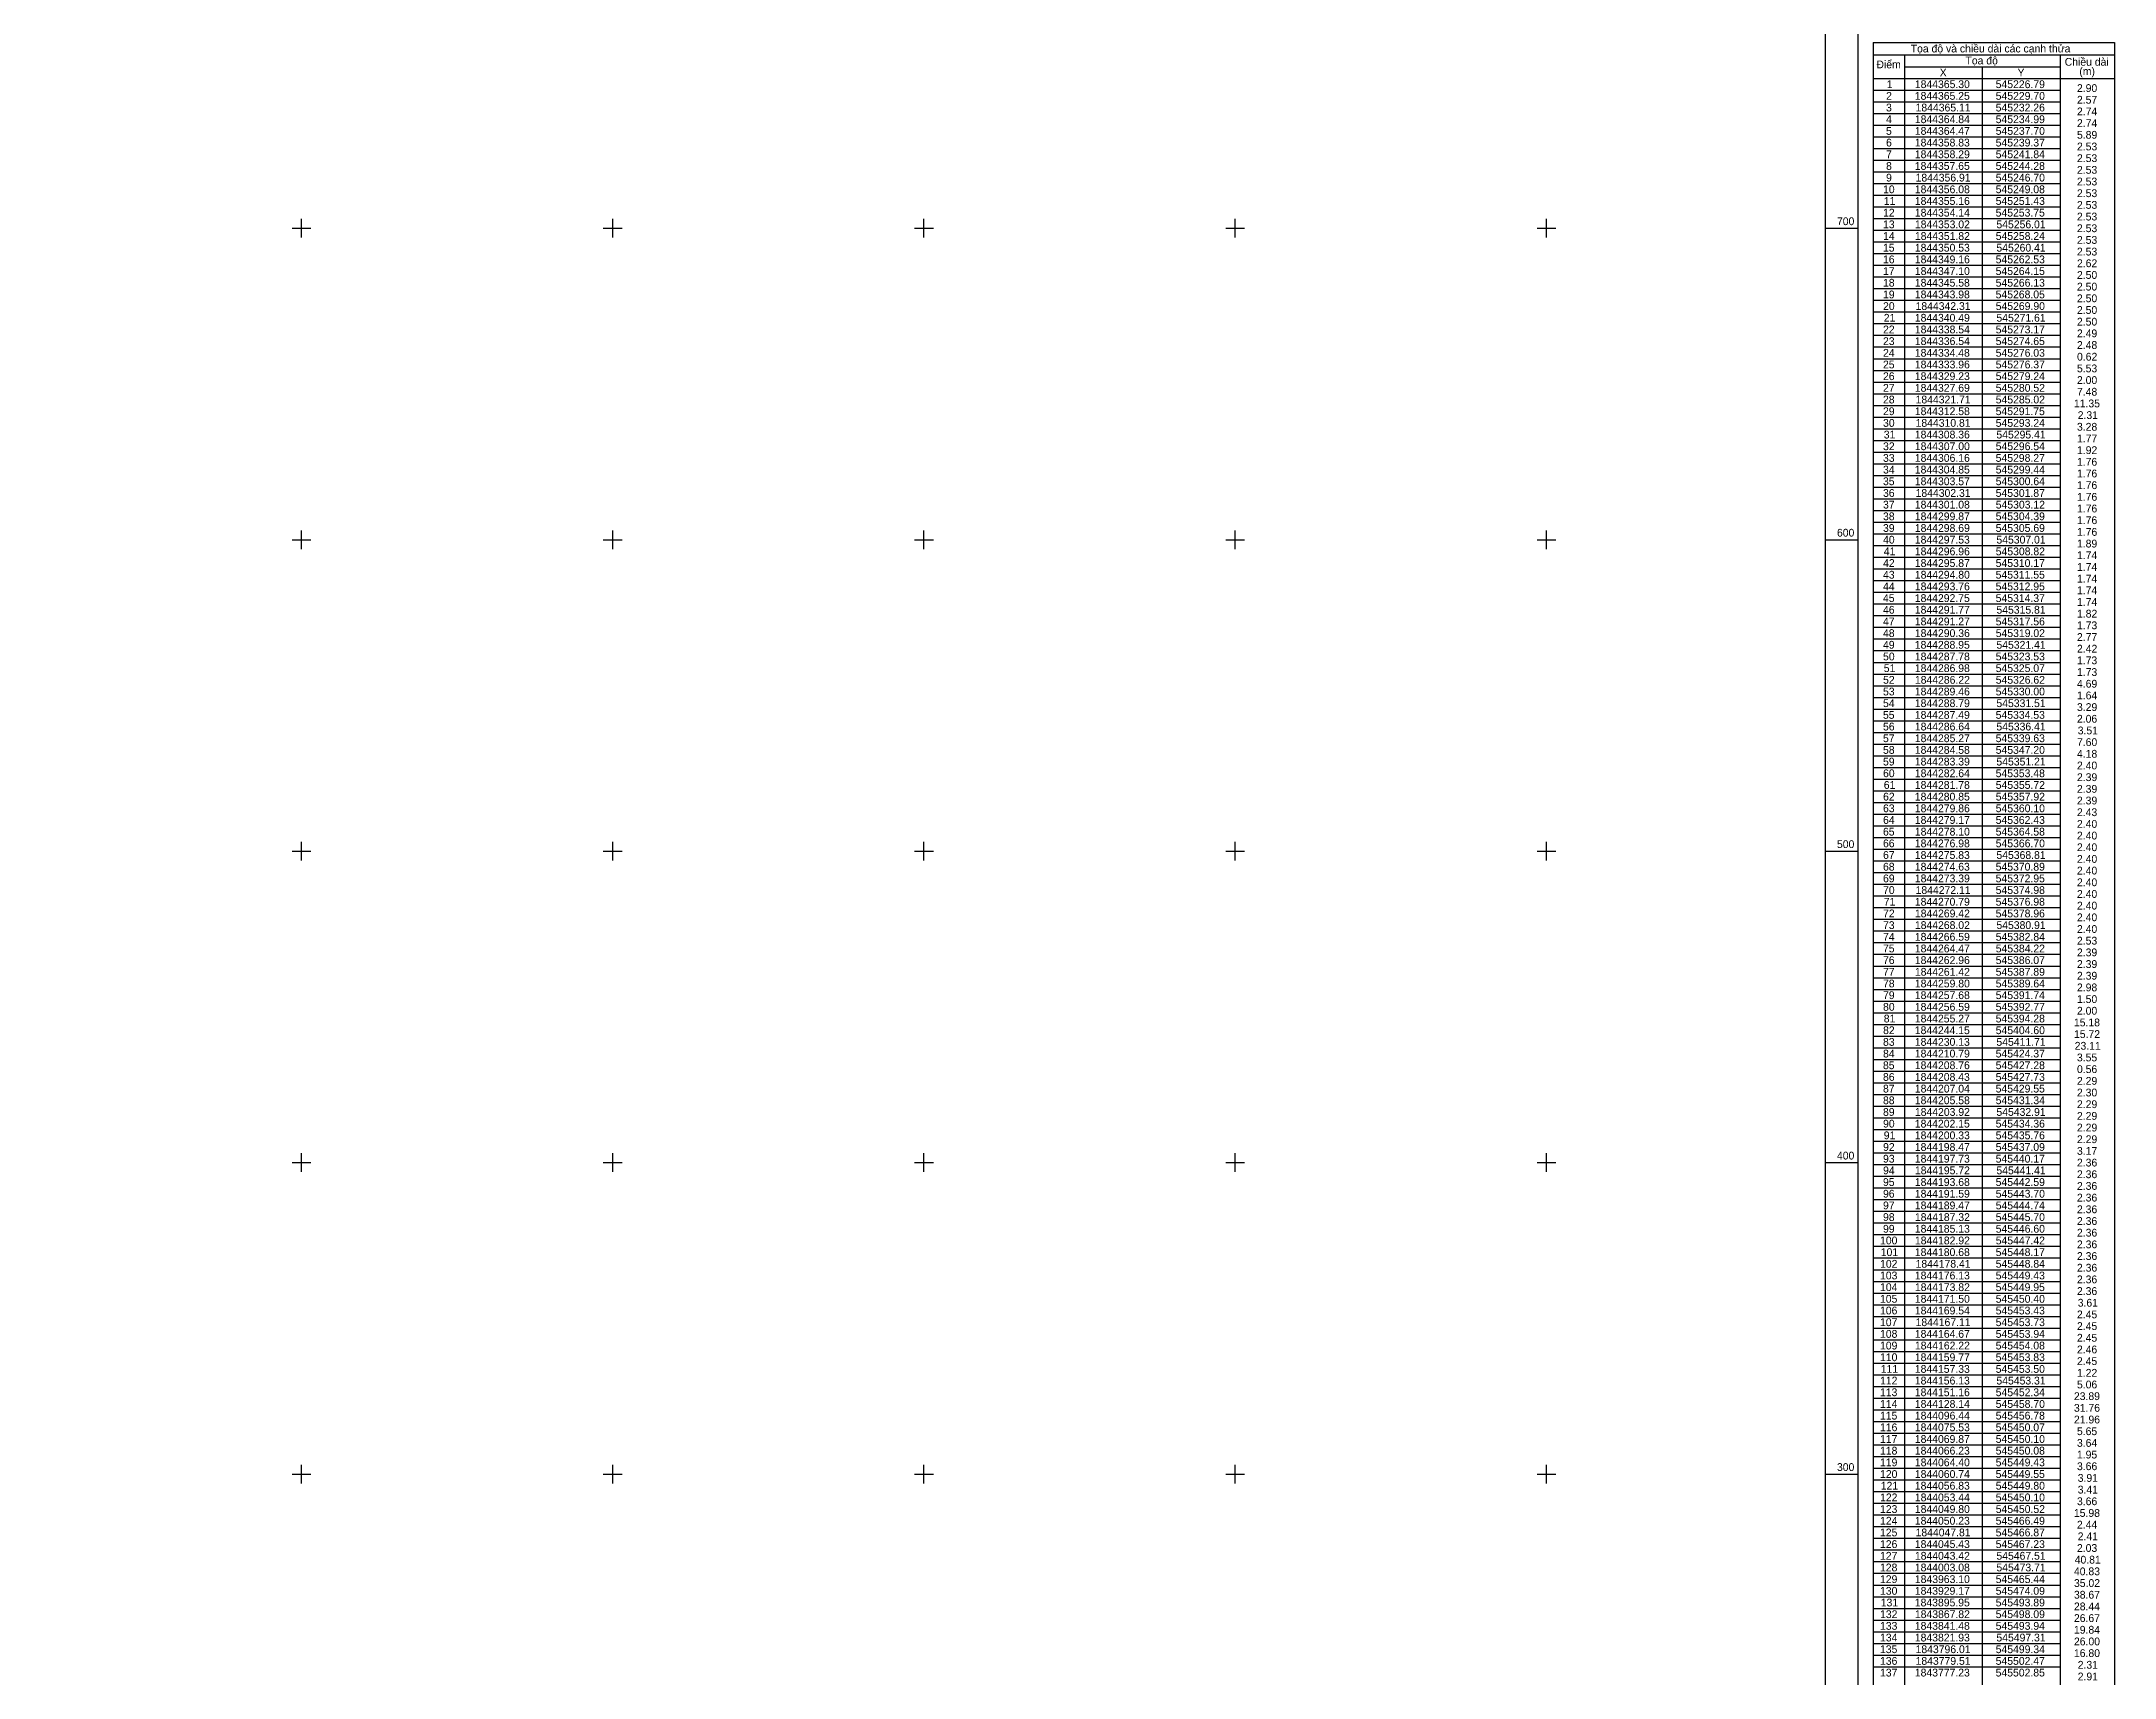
# Model space of a CAD drawing. Extents: x 542197 to 550482, y 1822129 to 1845893.
# Drawn here: x 549817 to 550482, y 1844235 to 1844760 of the extents above; entities that cross this region are included whole.
import ezdxf

# ---------------------------------------------------------------- set-up
doc = ezdxf.new("R2010")
doc.units = 0
doc.layers.add('Level 63', color=7, linetype='Continuous')

msp = doc.modelspace()

# ---------------------------------------------------------------- linework, layer by layer
at = {"layer": 'Level 63'}
for p, q in [((550404.92, 1844759.68), (550482.42, 1844759.68)), ((550404.92, 1844759.68), (550404.92, 1842734.38)), ((550404.92, 1844755.73), (550482.42, 1844755.73)), ((550414.92, 1844755.73), (550414.92, 1842734.38)), ((550464.92, 1844755.73), (550464.92, 1842734.38)), ((550482.42, 1844759.68), (550482.42, 1842734.38)), ((550404.92, 1844748.13), (550482.42, 1844748.13)), ((550414.92, 1844751.88), (550464.92, 1844751.88)), ((550439.92, 1844751.88), (550439.92, 1842734.38)), ((550404.92, 1844744.38), (550464.92, 1844744.38)), ((550404.92, 1844740.63), (550464.92, 1844740.63)), ((550404.92, 1844736.88), (550464.92, 1844736.88)), ((550404.92, 1844733.13), (550464.92, 1844733.13)), ((550404.92, 1844729.38), (550464.92, 1844729.38)), ((550404.92, 1844725.63), (550464.92, 1844725.63)), ((550404.92, 1844721.88), (550464.92, 1844721.88)), ((550404.92, 1844718.13), (550464.92, 1844718.13)), ((550404.92, 1844714.38), (550464.92, 1844714.38)), ((550404.92, 1844710.63), (550464.92, 1844710.63)), ((549900, 1844697), (549900, 1844703)), ((550000, 1844697), (550000, 1844703)), ((550100, 1844697), (550100, 1844703)), ((550200, 1844697), (550200, 1844703)), ((550300, 1844697), (550300, 1844703)), ((550404.92, 1844706.88), (550464.92, 1844706.88)), ((550404.92, 1844703.13), (550464.92, 1844703.13)), ((549897, 1844700), (549903, 1844700)), ((549997, 1844700), (550003, 1844700)), ((550097, 1844700), (550103, 1844700)), ((550197, 1844700), (550203, 1844700)), ((550297, 1844700), (550303, 1844700)), ((550389.42, 1844700), (550399.92, 1844700)), ((550404.92, 1844699.38), (550464.92, 1844699.38)), ((550404.92, 1844695.63), (550464.92, 1844695.63)), ((550404.92, 1844691.88), (550464.92, 1844691.88)), ((550404.92, 1844688.13), (550464.92, 1844688.13)), ((550404.92, 1844684.38), (550464.92, 1844684.38)), ((550404.92, 1844680.63), (550464.92, 1844680.63)), ((550404.92, 1844676.88), (550464.92, 1844676.88)), ((550404.92, 1844673.13), (550464.92, 1844673.13)), ((550404.92, 1844669.38), (550464.92, 1844669.38)), ((550404.92, 1844665.63), (550464.92, 1844665.63)), ((550404.92, 1844661.88), (550464.92, 1844661.88)), ((550404.92, 1844658.13), (550464.92, 1844658.13)), ((550404.92, 1844654.38), (550464.92, 1844654.38)), ((550404.92, 1844650.63), (550464.92, 1844650.63)), ((550404.92, 1844646.88), (550464.92, 1844646.88)), ((550404.92, 1844643.13), (550464.92, 1844643.13)), ((550404.92, 1844639.38), (550464.92, 1844639.38)), ((550404.92, 1844635.63), (550464.92, 1844635.63)), ((550404.92, 1844631.88), (550464.92, 1844631.88)), ((550404.92, 1844628.13), (550464.92, 1844628.13)), ((550404.92, 1844624.38), (550464.92, 1844624.38)), ((550404.92, 1844620.63), (550464.92, 1844620.63)), ((550404.92, 1844616.88), (550464.92, 1844616.88)), ((550404.92, 1844613.13), (550464.92, 1844613.13)), ((550404.92, 1844609.38), (550464.92, 1844609.38)), ((549900, 1844597), (549900, 1844603)), ((550000, 1844597), (550000, 1844603)), ((550100, 1844597), (550100, 1844603)), ((550200, 1844597), (550200, 1844603)), ((550300, 1844597), (550300, 1844603)), ((550404.92, 1844605.63), (550464.92, 1844605.63)), ((550404.92, 1844601.88), (550464.92, 1844601.88)), ((549897, 1844600), (549903, 1844600)), ((549997, 1844600), (550003, 1844600)), ((550097, 1844600), (550103, 1844600)), ((550197, 1844600), (550203, 1844600)), ((550297, 1844600), (550303, 1844600)), ((550389.42, 1844600), (550399.92, 1844600)), ((550404.92, 1844598.13), (550464.92, 1844598.13)), ((550404.92, 1844594.38), (550464.92, 1844594.38)), ((550404.92, 1844590.63), (550464.92, 1844590.63)), ((550404.92, 1844586.88), (550464.92, 1844586.88)), ((550404.92, 1844583.13), (550464.92, 1844583.13)), ((550404.92, 1844579.38), (550464.92, 1844579.38)), ((550404.92, 1844575.63), (550464.92, 1844575.63)), ((550404.92, 1844571.88), (550464.92, 1844571.88)), ((550404.92, 1844568.13), (550464.92, 1844568.13)), ((550404.92, 1844564.38), (550464.92, 1844564.38)), ((550404.92, 1844560.63), (550464.92, 1844560.63)), ((550404.92, 1844556.88), (550464.92, 1844556.88)), ((550404.92, 1844553.13), (550464.92, 1844553.13)), ((550404.92, 1844549.38), (550464.92, 1844549.38)), ((550404.92, 1844545.63), (550464.92, 1844545.63)), ((550404.92, 1844541.88), (550464.92, 1844541.88)), ((550404.92, 1844538.13), (550464.92, 1844538.13)), ((550404.92, 1844534.38), (550464.92, 1844534.38)), ((550404.92, 1844530.63), (550464.92, 1844530.63)), ((550404.92, 1844526.88), (550464.92, 1844526.88)), ((550404.92, 1844523.13), (550464.92, 1844523.13)), ((550404.92, 1844519.38), (550464.92, 1844519.38)), ((550404.92, 1844515.63), (550464.92, 1844515.63)), ((550404.92, 1844511.88), (550464.92, 1844511.88)), ((550404.92, 1844508.13), (550464.92, 1844508.13)), ((549900, 1844497), (549900, 1844503)), ((550000, 1844497), (550000, 1844503)), ((550100, 1844497), (550100, 1844503)), ((550200, 1844497), (550200, 1844503)), ((550300, 1844497), (550300, 1844503)), ((550404.92, 1844504.38), (550464.92, 1844504.38)), ((549897, 1844500), (549903, 1844500)), ((549997, 1844500), (550003, 1844500)), ((550097, 1844500), (550103, 1844500)), ((550197, 1844500), (550203, 1844500)), ((550297, 1844500), (550303, 1844500)), ((550389.42, 1844500), (550399.92, 1844500)), ((550404.92, 1844500.63), (550464.92, 1844500.63)), ((550404.92, 1844496.88), (550464.92, 1844496.88)), ((550404.92, 1844493.13), (550464.92, 1844493.13)), ((550404.92, 1844489.38), (550464.92, 1844489.38)), ((550404.92, 1844485.63), (550464.92, 1844485.63)), ((550404.92, 1844481.88), (550464.92, 1844481.88)), ((550404.92, 1844478.13), (550464.92, 1844478.13)), ((550404.92, 1844474.38), (550464.92, 1844474.38)), ((550404.92, 1844470.63), (550464.92, 1844470.63)), ((550404.92, 1844466.88), (550464.92, 1844466.88)), ((550404.92, 1844463.13), (550464.92, 1844463.13)), ((550404.92, 1844459.38), (550464.92, 1844459.38)), ((550404.92, 1844455.63), (550464.92, 1844455.63)), ((550404.92, 1844451.88), (550464.92, 1844451.88)), ((550404.92, 1844448.13), (550464.92, 1844448.13)), ((550404.92, 1844444.38), (550464.92, 1844444.38)), ((550404.92, 1844440.63), (550464.92, 1844440.63)), ((550404.92, 1844436.88), (550464.92, 1844436.88)), ((550404.92, 1844433.13), (550464.92, 1844433.13)), ((550404.92, 1844429.38), (550464.92, 1844429.38)), ((550404.92, 1844425.63), (550464.92, 1844425.63)), ((550404.92, 1844421.88), (550464.92, 1844421.88)), ((550404.92, 1844418.13), (550464.92, 1844418.13)), ((550404.92, 1844414.38), (550464.92, 1844414.38)), ((550404.92, 1844410.63), (550464.92, 1844410.63)), ((549900, 1844397), (549900, 1844403)), ((550000, 1844397), (550000, 1844403)), ((550100, 1844397), (550100, 1844403)), ((550200, 1844397), (550200, 1844403)), ((550300, 1844397), (550300, 1844403)), ((550404.92, 1844406.88), (550464.92, 1844406.88)), ((550404.92, 1844403.13), (550464.92, 1844403.13)), ((549897, 1844400), (549903, 1844400)), ((549997, 1844400), (550003, 1844400)), ((550097, 1844400), (550103, 1844400)), ((550197, 1844400), (550203, 1844400)), ((550297, 1844400), (550303, 1844400)), ((550389.42, 1844400), (550399.92, 1844400)), ((550404.92, 1844399.38), (550464.92, 1844399.38)), ((550404.92, 1844395.63), (550464.92, 1844395.63)), ((550404.92, 1844391.88), (550464.92, 1844391.88)), ((550404.92, 1844388.13), (550464.92, 1844388.13)), ((550404.92, 1844384.38), (550464.92, 1844384.38)), ((550404.92, 1844380.63), (550464.92, 1844380.63)), ((550404.92, 1844376.88), (550464.92, 1844376.88)), ((550404.92, 1844373.13), (550464.92, 1844373.13)), ((550404.92, 1844369.38), (550464.92, 1844369.38)), ((550404.92, 1844365.63), (550464.92, 1844365.63)), ((550404.92, 1844361.88), (550464.92, 1844361.88)), ((550404.92, 1844358.13), (550464.92, 1844358.13)), ((550404.92, 1844354.38), (550464.92, 1844354.38)), ((550404.92, 1844350.63), (550464.92, 1844350.63)), ((550404.92, 1844346.88), (550464.92, 1844346.88)), ((550404.92, 1844343.13), (550464.92, 1844343.13)), ((550404.92, 1844339.38), (550464.92, 1844339.38)), ((550404.92, 1844335.63), (550464.92, 1844335.63)), ((550404.92, 1844331.88), (550464.92, 1844331.88)), ((550404.92, 1844328.13), (550464.92, 1844328.13)), ((550404.92, 1844324.38), (550464.92, 1844324.38)), ((550404.92, 1844320.63), (550464.92, 1844320.63)), ((550404.92, 1844316.88), (550464.92, 1844316.88)), ((550404.92, 1844313.13), (550464.92, 1844313.13)), ((550404.92, 1844309.38), (550464.92, 1844309.38)), ((549900, 1844297), (549900, 1844303)), ((550000, 1844297), (550000, 1844303)), ((550100, 1844297), (550100, 1844303)), ((550200, 1844297), (550200, 1844303)), ((550300, 1844297), (550300, 1844303)), ((550404.92, 1844305.63), (550464.92, 1844305.63)), ((550404.92, 1844301.88), (550464.92, 1844301.88)), ((549897, 1844300), (549903, 1844300)), ((549997, 1844300), (550003, 1844300)), ((550097, 1844300), (550103, 1844300)), ((550197, 1844300), (550203, 1844300)), ((550297, 1844300), (550303, 1844300)), ((550389.42, 1844300), (550399.92, 1844300)), ((550404.92, 1844298.13), (550464.92, 1844298.13)), ((550404.92, 1844294.38), (550464.92, 1844294.38)), ((550404.92, 1844290.63), (550464.92, 1844290.63)), ((550404.92, 1844286.88), (550464.92, 1844286.88)), ((550404.92, 1844283.13), (550464.92, 1844283.13)), ((550404.92, 1844279.38), (550464.92, 1844279.38)), ((550404.92, 1844275.63), (550464.92, 1844275.63)), ((550404.92, 1844271.88), (550464.92, 1844271.88)), ((550404.92, 1844268.13), (550464.92, 1844268.13)), ((550404.92, 1844264.38), (550464.92, 1844264.38)), ((550404.92, 1844260.63), (550464.92, 1844260.63)), ((550404.92, 1844256.88), (550464.92, 1844256.88)), ((550404.92, 1844253.13), (550464.92, 1844253.13)), ((550404.92, 1844249.38), (550464.92, 1844249.38)), ((550404.92, 1844245.63), (550464.92, 1844245.63)), ((550404.92, 1844241.88), (550464.92, 1844241.88)), ((550404.92, 1844238.13), (550464.92, 1844238.13))]:
    msp.add_line(p, q, dxfattribs=at)
for points in [[(542202.44, 1845862.31), (550399.92, 1845862.31), (550399.92, 1839658.45), (542202.44, 1839658.45), (542202.44, 1845862.31)], [(542212.94, 1845851.81), (550389.42, 1845851.81), (550389.42, 1839668.95), (542212.94, 1839668.95), (542212.94, 1845851.81)]]:
    msp.add_lwpolyline(points, dxfattribs=at)

# ---------------------------------------------------------------- texts
for s, p in [('Điểm', (550405.95, 1844751.36)), ('Tọa độ và chiều dài các cạnh thửa', (550416.95, 1844756.46)), ('Tọa độ', (550434.54, 1844752.61)), ('Chiều dài', (550466.41, 1844752.19)), ('1', (550409.27, 1844745.01)), ('1844365.30', (550418.28, 1844745.01)), ('X', (550426.26, 1844748.76)), ('545226.79', (550444.24, 1844745.01)), ('Y', (550451.26, 1844748.76)), ('(m)', (550471.11, 1844749.17)), ('2', (550409.04, 1844741.26)), ('1844365.25', (550418.26, 1844741.26)), ('545229.70', (550444.25, 1844741.26)), ('2.90', (550470.35, 1844743.76)), ('2.57', (550470.35, 1844740.01)), ('4', (550409.03, 1844733.76)), ('3', (550409.02, 1844737.51)), ('1844364.84', (550418.28, 1844733.76)), ('1844365.11', (550418.51, 1844737.51)), ('545234.99', (550444.24, 1844733.76)), ('545232.26', (550444.24, 1844737.51)), ('2.74', (550470.35, 1844736.26)), ('2.74', (550470.35, 1844732.51)), ('5', (550409.01, 1844730.01)), ('6', (550409.02, 1844726.26)), ('1844364.47', (550418.27, 1844730.01)), ('1844358.83', (550418.27, 1844726.26)), ('545237.70', (550444.25, 1844730.01)), ('545239.37', (550444.24, 1844726.26)), ('5.89', (550470.35, 1844728.76)), ('2.53', (550470.35, 1844725.01)), ('8', (550409.02, 1844718.76)), ('7', (550409.02, 1844722.51)), ('1844358.29', (550418.27, 1844722.51)), ('1844357.65', (550418.26, 1844718.76)), ('545244.28', (550444.24, 1844718.76)), ('545241.84', (550444.25, 1844722.51)), ('2.53', (550470.35, 1844721.26)), ('9', (550409.02, 1844715.01)), ('1844356.91', (550418.51, 1844715.01)), ('545246.70', (550444.25, 1844715.01)), ('2.53', (550470.35, 1844717.51)), ('2.53', (550470.35, 1844713.76)), ('10', (550408.06, 1844711.26)), ('11', (550408.29, 1844707.51)), ('1844356.08', (550418.27, 1844711.26)), ('1844355.16', (550418.27, 1844707.51)), ('545249.08', (550444.24, 1844711.26)), ('545251.43', (550444.24, 1844707.51)), ('2.53', (550470.35, 1844710.01)), ('2.53', (550470.35, 1844706.26)), ('700', (550393.26, 1844701)), ('13', (550408.05, 1844700.01)), ('12', (550408.07, 1844703.76)), ('1844354.14', (550418.28, 1844703.76)), ('1844353.02', (550418.29, 1844700.01)), ('545253.75', (550444.23, 1844703.76)), ('545256.01', (550444.48, 1844700.01)), ('2.53', (550470.35, 1844702.51)), ('2.53', (550470.35, 1844698.76)), ('15', (550408.04, 1844692.51)), ('14', (550408.06, 1844696.26)), ('1844350.53', (550418.27, 1844692.51)), ('1844351.82', (550418.29, 1844696.26)), ('545258.24', (550444.25, 1844696.26)), ('545260.41', (550444.48, 1844692.51)), ('2.53', (550470.35, 1844695.01)), ('16', (550408.05, 1844688.76)), ('17', (550408.05, 1844685.01)), ('1844349.16', (550418.27, 1844688.76)), ('1844347.10', (550418.28, 1844685.01)), ('545264.15', (550444.23, 1844685.01)), ('545262.53', (550444.24, 1844688.76)), ('2.53', (550470.35, 1844691.26)), ('2.62', (550470.36, 1844687.51)), ('18', (550408.05, 1844681.26)), ('1844345.58', (550418.27, 1844681.26)), ('545266.13', (550444.24, 1844681.26)), ('2.50', (550470.35, 1844683.76)), ('2.50', (550470.35, 1844680.01)), ('20', (550408.06, 1844673.76)), ('19', (550408.05, 1844677.51)), ('1844343.98', (550418.27, 1844677.51)), ('1844342.31', (550418.51, 1844673.76)), ('545268.05', (550444.23, 1844677.51)), ('545269.90', (550444.25, 1844673.76)), ('2.50', (550470.35, 1844676.26)), ('2.50', (550470.35, 1844672.51)), ('22', (550408.07, 1844666.26)), ('21', (550408.29, 1844670.01)), ('1844340.49', (550418.27, 1844670.01)), ('1844338.54', (550418.28, 1844666.26)), ('545273.17', (550444.24, 1844666.26)), ('545271.61', (550444.48, 1844670.01)), ('2.49', (550470.35, 1844665.01)), ('2.50', (550470.35, 1844668.76)), ('23', (550408.05, 1844662.51)), ('24', (550408.06, 1844658.76)), ('1844334.48', (550418.27, 1844658.76)), ('1844336.54', (550418.28, 1844662.51)), ('545274.65', (550444.23, 1844662.51)), ('545276.03', (550444.24, 1844658.76)), ('2.48', (550470.35, 1844661.26)), ('25', (550408.04, 1844655.01)), ('1844333.96', (550418.27, 1844655.01)), ('545276.37', (550444.24, 1844655.01)), ('5.53', (550470.35, 1844653.76)), ('0.62', (550470.36, 1844657.51)), ('26', (550408.05, 1844651.26)), ('27', (550408.05, 1844647.51)), ('1844327.69', (550418.27, 1844647.51)), ('1844329.23', (550418.27, 1844651.26)), ('545279.24', (550444.25, 1844651.26)), ('545280.52', (550444.26, 1844647.51)), ('2.00', (550470.35, 1844650.01)), ('7.48', (550470.35, 1844646.26)), ('28', (550408.05, 1844643.76)), ('29', (550408.05, 1844640.01)), ('1844312.58', (550418.27, 1844640.01)), ('1844321.71', (550418.51, 1844643.76)), ('545291.75', (550444.23, 1844640.01)), ('545285.02', (550444.26, 1844643.76)), ('11.35', (550469.37, 1844642.51)), ('2.31', (550470.59, 1844638.76)), ('30', (550408.06, 1844636.26)), ('31', (550408.29, 1844632.51)), ('1844308.36', (550418.27, 1844632.51)), ('1844310.81', (550418.51, 1844636.26)), ('545293.24', (550444.25, 1844636.26)), ('545295.41', (550444.48, 1844632.51)), ('3.28', (550470.35, 1844635.01)), ('33', (550408.05, 1844625.01)), ('32', (550408.07, 1844628.76)), ('1844307.00', (550418.28, 1844628.76)), ('1844306.16', (550418.27, 1844625.01)), ('545296.54', (550444.25, 1844628.76)), ('545298.27', (550444.24, 1844625.01)), ('1.77', (550470.35, 1844631.26)), ('1.92', (550470.36, 1844627.51)), ('34', (550408.06, 1844621.26)), ('1844304.85', (550418.26, 1844621.26)), ('545299.44', (550444.25, 1844621.26)), ('1.76', (550470.35, 1844623.76)), ('1.76', (550470.35, 1844620.01)), ('35', (550408.04, 1844617.51)), ('36', (550408.05, 1844613.76)), ('1844303.57', (550418.27, 1844617.51)), ('1844302.31', (550418.51, 1844613.76)), ('545300.64', (550444.25, 1844617.51)), ('545301.87', (550444.24, 1844613.76)), ('1.76', (550470.35, 1844616.26)), ('1.76', (550470.35, 1844612.51)), ('37', (550408.05, 1844610.01)), ('38', (550408.05, 1844606.26)), ('1844301.08', (550418.27, 1844610.01)), ('1844299.87', (550418.27, 1844606.26)), ('545304.39', (550444.24, 1844606.26)), ('545303.12', (550444.26, 1844610.01)), ('1.76', (550470.35, 1844608.76)), ('1.76', (550470.35, 1844605.01)), ('600', (550393.26, 1844601)), ('40', (550408.06, 1844598.76)), ('39', (550408.05, 1844602.51)), ('1844298.69', (550418.27, 1844602.51)), ('1844297.53', (550418.27, 1844598.76)), ('545305.69', (550444.24, 1844602.51)), ('545307.01', (550444.48, 1844598.76)), ('1.76', (550470.35, 1844601.26)), ('41', (550408.29, 1844595.01)), ('1844296.96', (550418.27, 1844595.01)), ('545308.82', (550444.26, 1844595.01)), ('1.89', (550470.35, 1844597.51)), ('1.74', (550470.35, 1844593.76)), ('43', (550408.05, 1844587.51)), ('42', (550408.07, 1844591.26)), ('1844295.87', (550418.27, 1844591.26)), ('1844294.80', (550418.28, 1844587.51)), ('545311.55', (550444.23, 1844587.51)), ('545310.17', (550444.24, 1844591.26)), ('1.74', (550470.35, 1844590.01)), ('1.74', (550470.35, 1844586.26)), ('45', (550408.04, 1844580.01)), ('44', (550408.06, 1844583.76)), ('1844292.75', (550418.26, 1844580.01)), ('1844293.76', (550418.27, 1844583.76)), ('545312.95', (550444.23, 1844583.76)), ('545314.37', (550444.24, 1844580.01)), ('1.74', (550470.35, 1844582.51)), ('1.74', (550470.35, 1844578.76)), ('46', (550408.05, 1844576.26)), ('47', (550408.05, 1844572.51)), ('1844291.77', (550418.27, 1844576.26)), ('1844291.27', (550418.27, 1844572.51)), ('545317.56', (550444.24, 1844572.51)), ('545315.81', (550444.48, 1844576.26)), ('1.82', (550470.36, 1844575.01)), ('48', (550408.05, 1844568.76)), ('1844290.36', (550418.27, 1844568.76)), ('545319.02', (550444.26, 1844568.76)), ('2.77', (550470.35, 1844567.51)), ('1.73', (550470.35, 1844571.26)), ('49', (550408.05, 1844565.01)), ('50', (550408.06, 1844561.26)), ('1844288.95', (550418.26, 1844565.01)), ('1844287.78', (550418.27, 1844561.26)), ('545323.53', (550444.24, 1844561.26)), ('545321.41', (550444.48, 1844565.01)), ('2.42', (550470.36, 1844563.76)), ('1.73', (550470.35, 1844560.01)), ('52', (550408.07, 1844553.76)), ('51', (550408.29, 1844557.51)), ('1844286.98', (550418.27, 1844557.51)), ('1844286.22', (550418.29, 1844553.76)), ('545325.07', (550444.24, 1844557.51)), ('545326.62', (550444.26, 1844553.76)), ('4.69', (550470.35, 1844552.51)), ('1.73', (550470.35, 1844556.26)), ('53', (550408.05, 1844550.01)), ('54', (550408.06, 1844546.26)), ('1844288.79', (550418.27, 1844546.26)), ('1844289.46', (550418.27, 1844550.01)), ('545330.00', (550444.25, 1844550.01)), ('545331.51', (550444.48, 1844546.26)), ('1.64', (550470.35, 1844548.76)), ('55', (550408.04, 1844542.51)), ('56', (550408.05, 1844538.76)), ('1844287.49', (550418.27, 1844542.51)), ('1844286.64', (550418.28, 1844538.76)), ('545334.53', (550444.24, 1844542.51)), ('545336.41', (550444.48, 1844538.76)), ('3.29', (550470.35, 1844545.01)), ('2.06', (550470.35, 1844541.26)), ('57', (550408.05, 1844535.01)), ('1844285.27', (550418.27, 1844535.01)), ('545339.63', (550444.24, 1844535.01)), ('7.60', (550470.35, 1844533.76)), ('3.51', (550470.59, 1844537.51)), ('58', (550408.05, 1844531.26)), ('59', (550408.05, 1844527.51)), ('1844284.58', (550418.27, 1844531.26)), ('1844283.39', (550418.27, 1844527.51)), ('545347.20', (550444.25, 1844531.26)), ('545351.21', (550444.48, 1844527.51)), ('4.18', (550470.35, 1844530.01)), ('2.40', (550470.35, 1844526.26)), ('60', (550408.06, 1844523.76)), ('61', (550408.29, 1844520.01)), ('1844281.78', (550418.27, 1844520.01)), ('1844282.64', (550418.28, 1844523.76)), ('545353.48', (550444.24, 1844523.76)), ('545355.72', (550444.26, 1844520.01)), ('2.39', (550470.35, 1844522.51)), ('2.39', (550470.35, 1844518.76)), ('63', (550408.05, 1844512.51)), ('62', (550408.07, 1844516.26)), ('1844280.85', (550418.26, 1844516.26)), ('1844279.86', (550418.27, 1844512.51)), ('545360.10', (550444.25, 1844512.51)), ('545357.92', (550444.26, 1844516.26)), ('2.39', (550470.35, 1844515.01)), ('64', (550408.06, 1844508.76)), ('1844279.17', (550418.27, 1844508.76)), ('545362.43', (550444.24, 1844508.76)), ('2.43', (550470.35, 1844511.26)), ('2.40', (550470.35, 1844507.51)), ('500', (550393.26, 1844501)), ('65', (550408.04, 1844505.01)), ('66', (550408.05, 1844501.26)), ('1844276.98', (550418.27, 1844501.26)), ('1844278.10', (550418.28, 1844505.01)), ('545364.58', (550444.24, 1844505.01)), ('545366.70', (550444.25, 1844501.26)), ('2.40', (550470.35, 1844503.76)), ('2.40', (550470.35, 1844500.01)), ('67', (550408.05, 1844497.51)), ('68', (550408.05, 1844493.76)), ('1844275.83', (550418.27, 1844497.51)), ('1844274.63', (550418.27, 1844493.76)), ('545370.89', (550444.24, 1844493.76)), ('545368.81', (550444.48, 1844497.51)), ('2.40', (550470.35, 1844496.26)), ('2.40', (550470.35, 1844492.51)), ('69', (550408.05, 1844490.01)), ('70', (550408.06, 1844486.26)), ('1844273.39', (550418.27, 1844490.01)), ('1844272.11', (550418.51, 1844486.26)), ('545372.95', (550444.23, 1844490.01)), ('545374.98', (550444.24, 1844486.26)), ('2.40', (550470.35, 1844488.76)), ('72', (550408.07, 1844478.76)), ('71', (550408.29, 1844482.51)), ('1844270.79', (550418.27, 1844482.51)), ('1844269.42', (550418.29, 1844478.76)), ('545376.98', (550444.24, 1844482.51)), ('545378.96', (550444.24, 1844478.76)), ('2.40', (550470.35, 1844485.01)), ('2.40', (550470.35, 1844481.26)), ('73', (550408.05, 1844475.01)), ('1844268.02', (550418.29, 1844475.01)), ('545380.91', (550444.48, 1844475.01)), ('2.40', (550470.35, 1844477.51)), ('2.40', (550470.35, 1844473.76)), ('75', (550408.04, 1844467.51)), ('74', (550408.06, 1844471.26)), ('1844266.59', (550418.27, 1844471.26)), ('1844264.47', (550418.27, 1844467.51)), ('545382.84', (550444.25, 1844471.26)), ('545384.22', (550444.26, 1844467.51)), ('2.39', (550470.35, 1844466.26)), ('2.53', (550470.35, 1844470.01)), ('76', (550408.05, 1844463.76)), ('77', (550408.05, 1844460.01)), ('1844262.96', (550418.27, 1844463.76)), ('1844261.42', (550418.29, 1844460.01)), ('545387.89', (550444.24, 1844460.01)), ('545386.07', (550444.24, 1844463.76)), ('2.39', (550470.35, 1844462.51)), ('2.39', (550470.35, 1844458.76)), ('78', (550408.05, 1844456.26)), ('79', (550408.05, 1844452.51)), ('1844257.68', (550418.27, 1844452.51)), ('1844259.80', (550418.28, 1844456.26)), ('545389.64', (550444.25, 1844456.26)), ('545391.74', (550444.25, 1844452.51)), ('2.98', (550470.35, 1844455.01)), ('80', (550408.06, 1844448.76)), ('1844256.59', (550418.27, 1844448.76)), ('545392.77', (550444.24, 1844448.76)), ('2.00', (550470.35, 1844447.51)), ('1.50', (550470.35, 1844451.26)), ('82', (550408.07, 1844441.26)), ('81', (550408.29, 1844445.01)), ('1844244.15', (550418.26, 1844441.26)), ('1844255.27', (550418.27, 1844445.01)), ('545394.28', (550444.24, 1844445.01)), ('545404.60', (550444.25, 1844441.26)), ('15.18', (550469.37, 1844443.76)), ('15.72', (550469.39, 1844440.01)), ('83', (550408.05, 1844437.51)), ('84', (550408.06, 1844433.76)), ('1844210.79', (550418.27, 1844433.76)), ('1844230.13', (550418.27, 1844437.51)), ('545424.37', (550444.24, 1844433.76)), ('545411.71', (550444.48, 1844437.51)), ('23.11', (550469.62, 1844436.26)), ('3.55', (550470.34, 1844432.51)), ('85', (550408.04, 1844430.01)), ('86', (550408.05, 1844426.26)), ('1844208.76', (550418.27, 1844430.01)), ('1844208.43', (550418.27, 1844426.26)), ('545427.28', (550444.24, 1844430.01)), ('545427.73', (550444.24, 1844426.26)), ('0.56', (550470.35, 1844428.76)), ('87', (550408.05, 1844422.51)), ('88', (550408.05, 1844418.76)), ('1844205.58', (550418.27, 1844418.76)), ('1844207.04', (550418.28, 1844422.51)), ('545429.55', (550444.23, 1844422.51)), ('545431.34', (550444.25, 1844418.76)), ('2.29', (550470.35, 1844425.01)), ('2.30', (550470.35, 1844421.26)), ('89', (550408.05, 1844415.01)), ('1844203.92', (550418.29, 1844415.01)), ('545432.91', (550444.48, 1844415.01)), ('2.29', (550470.35, 1844417.51)), ('2.29', (550470.35, 1844413.76)), ('90', (550408.06, 1844411.26)), ('91', (550408.29, 1844407.51)), ('1844202.15', (550418.26, 1844411.26)), ('1844200.33', (550418.27, 1844407.51)), ('545434.36', (550444.24, 1844411.26)), ('545435.76', (550444.24, 1844407.51)), ('2.29', (550470.35, 1844410.01)), ('2.29', (550470.35, 1844406.26)), ('400', (550393.26, 1844401)), ('93', (550408.05, 1844400.01)), ('92', (550408.07, 1844403.76)), ('1844198.47', (550418.27, 1844403.76)), ('1844197.73', (550418.27, 1844400.01)), ('545437.09', (550444.24, 1844403.76)), ('545440.17', (550444.24, 1844400.01)), ('3.17', (550470.35, 1844402.51)), ('2.36', (550470.35, 1844398.76)), ('95', (550408.04, 1844392.51)), ('94', (550408.06, 1844396.26)), ('1844193.68', (550418.27, 1844392.51)), ('1844195.72', (550418.29, 1844396.26)), ('545442.59', (550444.24, 1844392.51)), ('545441.41', (550444.48, 1844396.26)), ('2.36', (550470.35, 1844395.01)), ('96', (550408.05, 1844388.76)), ('1844191.59', (550418.27, 1844388.76)), ('545443.70', (550444.25, 1844388.76)), ('2.36', (550470.35, 1844391.26)), ('2.36', (550470.35, 1844387.51)), ('97', (550408.05, 1844385.01)), ('98', (550408.05, 1844381.26)), ('1844189.47', (550418.27, 1844385.01)), ('1844187.32', (550418.29, 1844381.26)), ('545444.74', (550444.25, 1844385.01)), ('545445.70', (550444.25, 1844381.26)), ('2.36', (550470.35, 1844383.76)), ('2.36', (550470.35, 1844380.01)), ('100', (550407.09, 1844373.76)), ('99', (550408.05, 1844377.51)), ('1844185.13', (550418.27, 1844377.51)), ('1844182.92', (550418.29, 1844373.76)), ('545446.60', (550444.25, 1844377.51)), ('545447.42', (550444.26, 1844373.76)), ('2.36', (550470.35, 1844376.26)), ('2.36', (550470.35, 1844372.51)), ('102', (550407.1, 1844366.26)), ('101', (550407.32, 1844370.01)), ('1844180.68', (550418.27, 1844370.01)), ('1844178.41', (550418.51, 1844366.26)), ('545448.17', (550444.24, 1844370.01)), ('545448.84', (550444.25, 1844366.26)), ('2.36', (550470.35, 1844368.76)), ('103', (550407.08, 1844362.51)), ('104', (550407.09, 1844358.76)), ('1844176.13', (550418.27, 1844362.51)), ('1844173.82', (550418.29, 1844358.76)), ('545449.95', (550444.23, 1844358.76)), ('545449.43', (550444.24, 1844362.51)), ('2.36', (550470.35, 1844365.01)), ('2.36', (550470.35, 1844361.26)), ('105', (550407.07, 1844355.01)), ('1844171.50', (550418.28, 1844355.01)), ('545450.40', (550444.25, 1844355.01)), ('2.36', (550470.35, 1844357.51)), ('3.61', (550470.59, 1844353.76)), ('106', (550407.08, 1844351.26)), ('107', (550407.08, 1844347.51)), ('1844169.54', (550418.28, 1844351.26)), ('1844167.11', (550418.51, 1844347.51)), ('545453.43', (550444.24, 1844351.26)), ('545453.73', (550444.24, 1844347.51)), ('2.45', (550470.34, 1844350.01)), ('2.45', (550470.34, 1844346.26)), ('108', (550407.08, 1844343.76)), ('109', (550407.08, 1844340.01)), ('1844164.67', (550418.27, 1844343.76)), ('1844162.22', (550418.29, 1844340.01)), ('545454.08', (550444.24, 1844340.01)), ('545453.94', (550444.25, 1844343.76)), ('2.45', (550470.34, 1844342.51)), ('2.46', (550470.35, 1844338.76)), ('110', (550407.09, 1844336.26)), ('111', (550407.32, 1844332.51)), ('1844159.77', (550418.27, 1844336.26)), ('1844157.33', (550418.27, 1844332.51)), ('545453.83', (550444.24, 1844336.26)), ('545453.50', (550444.25, 1844332.51)), ('2.45', (550470.34, 1844335.01)), ('112', (550407.1, 1844328.76)), ('1844156.13', (550418.27, 1844328.76)), ('545453.31', (550444.48, 1844328.76)), ('5.06', (550470.35, 1844327.51)), ('1.22', (550470.36, 1844331.26)), ('113', (550407.08, 1844325.01)), ('114', (550407.09, 1844321.26)), ('1844151.16', (550418.27, 1844325.01)), ('1844128.14', (550418.28, 1844321.26)), ('545452.34', (550444.25, 1844325.01)), ('545458.70', (550444.25, 1844321.26)), ('31.76', (550469.38, 1844320.01)), ('23.89', (550469.37, 1844323.76)), ('115', (550407.07, 1844317.51)), ('116', (550407.08, 1844313.76)), ('1844096.44', (550418.28, 1844317.51)), ('1844075.53', (550418.27, 1844313.76)), ('545456.78', (550444.24, 1844317.51)), ('545450.07', (550444.24, 1844313.76)), ('21.96', (550469.38, 1844316.26)), ('5.65', (550470.34, 1844312.51)), ('118', (550407.08, 1844306.26)), ('117', (550407.08, 1844310.01)), ('1844069.87', (550418.27, 1844310.01)), ('1844066.23', (550418.27, 1844306.26)), ('545450.08', (550444.24, 1844306.26)), ('545450.10', (550444.25, 1844310.01)), ('3.64', (550470.35, 1844308.76)), ('300', (550393.26, 1844301)), ('119', (550407.08, 1844302.51)), ('120', (550407.09, 1844298.76)), ('1844064.40', (550418.28, 1844302.51)), ('1844060.74', (550418.28, 1844298.76)), ('545449.55', (550444.23, 1844298.76)), ('545449.43', (550444.24, 1844302.51)), ('3.66', (550470.35, 1844301.26)), ('1.95', (550470.34, 1844305.01)), ('121', (550407.32, 1844295.01)), ('1844056.83', (550418.27, 1844295.01)), ('545449.80', (550444.25, 1844295.01)), ('3.91', (550470.59, 1844297.51)), ('3.41', (550470.59, 1844293.76)), ('123', (550407.08, 1844287.51)), ('122', (550407.1, 1844291.26)), ('1844053.44', (550418.28, 1844291.26)), ('1844049.80', (550418.28, 1844287.51)), ('545450.10', (550444.25, 1844291.26)), ('545450.52', (550444.26, 1844287.51)), ('15.98', (550469.37, 1844286.26)), ('3.66', (550470.35, 1844290.01)), ('125', (550407.07, 1844280.01)), ('124', (550407.09, 1844283.76)), ('1844050.23', (550418.27, 1844283.76)), ('1844047.81', (550418.51, 1844280.01)), ('545466.49', (550444.24, 1844283.76)), ('545466.87', (550444.24, 1844280.01)), ('2.44', (550470.35, 1844282.51)), ('2.41', (550470.59, 1844278.76)), ('126', (550407.08, 1844276.26)), ('127', (550407.08, 1844272.51)), ('1844045.43', (550418.27, 1844276.26)), ('1844043.42', (550418.29, 1844272.51)), ('545467.23', (550444.24, 1844276.26)), ('545467.51', (550444.48, 1844272.51)), ('2.03', (550470.35, 1844275.01)), ('128', (550407.08, 1844268.76)), ('1844003.08', (550418.27, 1844268.76)), ('545473.71', (550444.48, 1844268.76)), ('40.83', (550469.38, 1844267.51)), ('40.81', (550469.62, 1844271.26)), ('129', (550407.08, 1844265.01)), ('130', (550407.09, 1844261.26)), ('1843963.10', (550418.28, 1844265.01)), ('1843929.17', (550418.27, 1844261.26)), ('545474.09', (550444.24, 1844261.26)), ('545465.44', (550444.25, 1844265.01)), ('38.67', (550469.38, 1844260.01)), ('35.02', (550469.39, 1844263.76)), ('132', (550407.1, 1844253.76)), ('131', (550407.32, 1844257.51)), ('1843895.95', (550418.26, 1844257.51)), ('1843867.82', (550418.29, 1844253.76)), ('545493.89', (550444.24, 1844257.51)), ('545498.09', (550444.24, 1844253.76)), ('26.67', (550469.38, 1844252.51)), ('28.44', (550469.38, 1844256.26)), ('133', (550407.08, 1844250.01)), ('134', (550407.09, 1844246.26)), ('1843841.48', (550418.27, 1844250.01)), ('1843821.93', (550418.27, 1844246.26)), ('545493.94', (550444.25, 1844250.01)), ('545497.31', (550444.48, 1844246.26)), ('19.84', (550469.38, 1844248.76)), ('135', (550407.07, 1844242.51)), ('136', (550407.08, 1844238.76)), ('1843796.01', (550418.51, 1844242.51)), ('1843779.51', (550418.51, 1844238.76)), ('545499.34', (550444.25, 1844242.51)), ('545502.47', (550444.24, 1844238.76)), ('26.00', (550469.38, 1844245.01)), ('16.80', (550469.38, 1844241.26)), ('137', (550407.08, 1844235.01)), ('1843777.23', (550418.27, 1844235.01)), ('545502.85', (550444.23, 1844235.01)), ('2.31', (550470.59, 1844237.51)), ('2.91', (550470.59, 1844233.76))]:
    msp.add_text(s, height=2.5, dxfattribs=at).set_placement(p)

doc.saveas('drawing.dxf')
